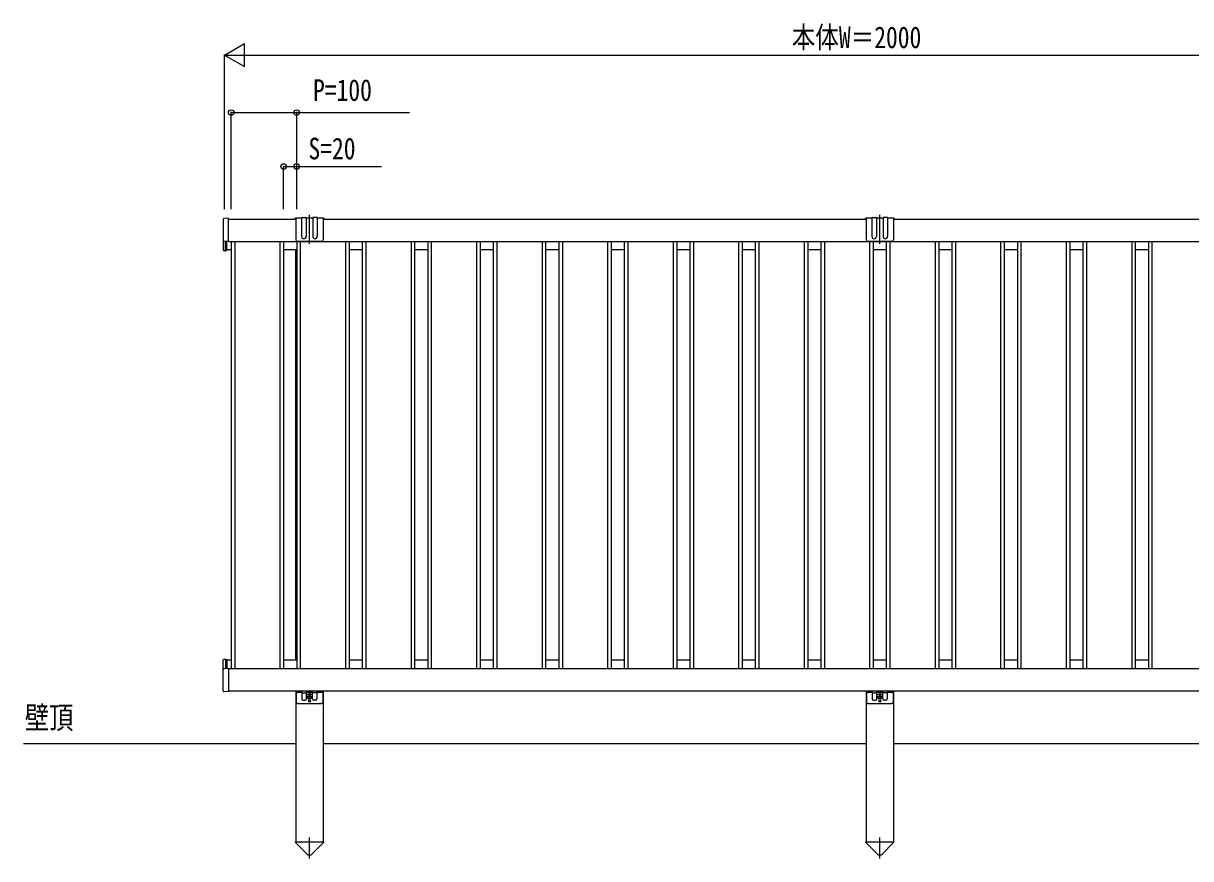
# Model space of a CAD drawing. Units: millimetres, scale not verified. Extents: x -4205 to 4205, y -2970 to 2970.
# Drawn here: x -1773 to 9, y -306 to 968 of the extents above; entities that cross this region are included whole.
import ezdxf
from ezdxf.enums import TextEntityAlignment as Align

# ---------------------------------------------------------------- set-up
doc = ezdxf.new("R2010")
doc.units = ezdxf.units.MM
doc.header["$LTSCALE"] = 16
for name, color, linetype in [('0-2_USER1', 3, 'Continuous'), ('0-3_YKK_A1', 4, 'Continuous'), ('0-4_YKK_D', 6, 'Continuous')]:
    doc.layers.add(name, color=color, linetype=linetype)
doc.styles.add('ＭＳ ゴシック', font='')
doc.styles.get('ＭＳ ゴシック').set_extended_font_data('MS Gothic')

msp = doc.modelspace()

# ---------------------------------------------------------------- linework, layer by layer
at = {"layer": '0-3_YKK_A1'}
for p, q in [((-1467.5, 668.99), (-1467.5, 636.35)), ((-1459.82, 670.4), (-1466.56, 669.99)), ((-1459.5, 669.42), (-1459.5, 670.1)), ((-1459.5, 635.92), (-1459.5, 669.42)), ((-1459.5, 669.22), (-1357, 669.22)), ((-1348, 670.72), (-1357, 670.72)), ((-1357, 670.72), (-1357, 637.71)), ((-1348, 670.72), (-1348, 642.71)), ((-1347, 671.72), (-1342, 671.72)), ((-1331, 670.72), (-1341, 670.72)), ((-1341, 670.72), (-1341, 642.71)), ((-1336, 631.64), (-1336, 675.42)), ((-1331, 670.72), (-1331, 642.71)), ((-1325, 671.72), (-1330, 671.72)), ((-1315, 670.72), (-1324, 670.72)), ((-1324, 670.72), (-1324, 642.71)), ((-1315, 670.72), (-1315, 637.71)), ((-1315, 669.22), (-486.5, 669.22)), ((-477.5, 670.72), (-486.5, 670.72)), ((-486.5, 670.72), (-486.5, 637.71)), ((-477.5, 670.72), (-477.5, 642.71)), ((-476.5, 671.72), (-471.5, 671.72)), ((-460.5, 670.72), (-470.5, 670.72)), ((-470.5, 670.72), (-470.5, 642.71)), ((-465.5, 631.64), (-465.5, 675.42)), ((-460.5, 670.72), (-460.5, 642.71)), ((-454.5, 671.72), (-459.5, 671.72)), ((-444.5, 670.72), (-453.5, 670.72)), ((-453.5, 670.72), (-453.5, 642.71)), ((-444.5, 670.72), (-444.5, 637.71)), ((-444.5, 669.22), (384, 669.22)), ((-1467.5, 636.35), (-1467.5, 623.07)), ((-1459.82, 634.94), (-1466.56, 635.35)), ((-1464, 634.42), (-1462.28, 634.31)), ((-1463, 634.36), (-1463, 635.22)), ((-1463, 634.36), (-1463, 635.13)), ((-1462, 623.02), (-1462, 634.01)), ((-1459.5, 635.24), (-1459.5, 635.92)), ((-1459.5, 635.22), (530, 635.22)), ((-1455.5, 635.22), (-1455.5, -16.78)), ((-1450, 635.22), (-1450, -16.78)), ((-1381, 635.22), (-1381, -16.78)), ((-1375.5, 635.22), (-1375.5, -16.78)), ((-1355.5, 635.22), (-1355.5, -16.78)), ((-1355, 635.71), (-1336.71, 635.71)), ((-1350, 635.22), (-1350, -16.78)), ((-1335.29, 635.71), (-1317, 635.71)), ((-1281, 635.22), (-1281, -16.78)), ((-1275.5, 635.22), (-1275.5, -16.78)), ((-1255.5, 635.22), (-1255.5, -16.78)), ((-1250, 635.22), (-1250, -16.78)), ((-1181, 635.22), (-1181, -16.78)), ((-1175.5, 635.22), (-1175.5, -16.78)), ((-1155.5, 635.22), (-1155.5, -16.78)), ((-1150, 635.22), (-1150, -16.78)), ((-1081, 635.22), (-1081, -16.78)), ((-1075.5, 635.22), (-1075.5, -16.78)), ((-1055.5, 635.22), (-1055.5, -16.78)), ((-1050, 635.22), (-1050, -16.78)), ((-981, 635.22), (-981, -16.78)), ((-975.5, 635.22), (-975.5, -16.78)), ((-955.5, 635.22), (-955.5, -16.78)), ((-950, 635.22), (-950, -16.78)), ((-881, 635.22), (-881, -16.78)), ((-875.5, 635.22), (-875.5, -16.78)), ((-855.5, 635.22), (-855.5, -16.78)), ((-850, 635.22), (-850, -16.78)), ((-781, 635.22), (-781, -16.78)), ((-775.5, 635.22), (-775.5, -16.78)), ((-755.5, 635.22), (-755.5, -16.78)), ((-750, 635.22), (-750, -16.78)), ((-681, 635.22), (-681, -16.78)), ((-675.5, 635.22), (-675.5, -16.78)), ((-655.5, 635.22), (-655.5, -16.78)), ((-650, 635.22), (-650, -16.78)), ((-581, 635.22), (-581, -16.78)), ((-575.5, 635.22), (-575.5, -16.78)), ((-555.5, 635.22), (-555.5, -16.78)), ((-550, 635.22), (-550, -16.78)), ((-484.5, 635.71), (-466.21, 635.71)), ((-481, 635.22), (-481, -16.78)), ((-475.5, 635.22), (-475.5, -16.78)), ((-464.79, 635.71), (-446.5, 635.71)), ((-455.5, 635.22), (-455.5, -16.78)), ((-450, 635.22), (-450, -16.78)), ((-381, 635.22), (-381, -16.78)), ((-375.5, 635.22), (-375.5, -16.78)), ((-355.5, 635.22), (-355.5, -16.78)), ((-350, 635.22), (-350, -16.78)), ((-281, 635.22), (-281, -16.78)), ((-275.5, 635.22), (-275.5, -16.78)), ((-255.5, 635.22), (-255.5, -16.78)), ((-250, 635.22), (-250, -16.78)), ((-181, 635.22), (-181, -16.78)), ((-175.5, 635.22), (-175.5, -16.78)), ((-155.5, 635.22), (-155.5, -16.78)), ((-150, 635.22), (-150, -16.78)), ((-81, 635.22), (-81, -16.78)), ((-75.5, 635.22), (-75.5, -16.78)), ((-55.5, 635.22), (-55.5, -16.78)), ((-50, 635.22), (-50, -16.78)), ((-1467.5, 623.07), (-1467.5, 622.08)), ((-1464, 620.92), (-1463.94, 620.92)), ((-1462.28, 621.4), (-1463, 621.32)), ((-1462.28, 621.4), (-1463, 621.32)), ((-1463, 620.98), (-1463, 621.36)), ((-1462.26, 621.4), (-1462.26, 621.4)), ((-1462, 621.82), (-1462, 623.02)), ((-1455.5, 622.22), (-1462, 622.22)), ((-1355.5, 622.22), (-1375.5, 622.22)), ((-1357, -3.78), (-1357, 622.22)), ((-1255.5, 622.22), (-1275.5, 622.22)), ((-1155.5, 622.22), (-1175.5, 622.22)), ((-1055.5, 622.22), (-1075.5, 622.22)), ((-955.5, 622.22), (-975.5, 622.22)), ((-855.5, 622.22), (-875.5, 622.22)), ((-755.5, 622.22), (-775.5, 622.22)), ((-655.5, 622.22), (-675.5, 622.22)), ((-555.5, 622.22), (-575.5, 622.22)), ((-455.5, 622.22), (-475.5, 622.22)), ((-355.5, 622.22), (-375.5, 622.22)), ((-255.5, 622.22), (-275.5, 622.22)), ((-155.5, 622.22), (-175.5, 622.22)), ((-55.5, 622.22), (-75.5, 622.22)), ((-1467.5, -4.63), (-1467.5, -3.64)), ((-1467.5, -17.91), (-1467.5, -4.63)), ((-1459.82, -16.5), (-1466.56, -16.91)), ((-1464, -2.48), (-1463.94, -2.48)), ((-1464, -15.98), (-1462.28, -15.87)), ((-1463, -2.54), (-1463, -2.92)), ((-1462.28, -2.96), (-1463, -2.88)), ((-1462.28, -2.96), (-1463, -2.88)), ((-1463, -16.69), (-1463, -15.92)), ((-1462.26, -2.96), (-1462.26, -2.96)), ((-1462, -3.38), (-1462, -4.58)), ((-1455.5, -3.78), (-1462, -3.78)), ((-1462, -4.58), (-1462, -15.57)), ((530, -16.78), (-1459.5, -16.78)), ((-1459.5, -16.8), (-1459.5, -17.48)), ((-1459.5, -17.48), (-1459.5, -50.98)), ((-1355.5, -3.78), (-1375.5, -3.78)), ((-1255.5, -3.78), (-1275.5, -3.78)), ((-1155.5, -3.78), (-1175.5, -3.78)), ((-1055.5, -3.78), (-1075.5, -3.78)), ((-955.5, -3.78), (-975.5, -3.78)), ((-855.5, -3.78), (-875.5, -3.78)), ((-755.5, -3.78), (-775.5, -3.78)), ((-655.5, -3.78), (-675.5, -3.78)), ((-555.5, -3.78), (-575.5, -3.78)), ((-455.5, -3.78), (-475.5, -3.78)), ((-355.5, -3.78), (-375.5, -3.78)), ((-255.5, -3.78), (-275.5, -3.78)), ((-155.5, -3.78), (-175.5, -3.78)), ((-55.5, -3.78), (-75.5, -3.78)), ((-1467.5, -50.55), (-1467.5, -17.91)), ((-1459.82, -51.96), (-1466.56, -51.55)), ((530, -50.78), (-1459.5, -50.78)), ((-1459.5, -50.98), (-1459.5, -51.66)), ((-1357, -50.78), (-1357, -280.78)), ((-1356.5, -50.78), (-1356.5, -56.81)), ((-1356.5, -52.27), (-1347.5, -52.27)), ((-1347.5, -50.77), (-1347.5, -62.77)), ((-1346.5, -53.27), (-1341.5, -53.27)), ((-1340.5, -62.77), (-1340.5, -50.77)), ((-1340.5, -52.27), (-1331.5, -52.27)), ((-1331.5, -62.77), (-1331.5, -50.77)), ((-1325.5, -53.27), (-1330.5, -53.27)), ((-1324.5, -50.77), (-1324.5, -62.77)), ((-1324.5, -52.27), (-1315.5, -52.27)), ((-1315.5, -50.78), (-1315.5, -56.81)), ((-1315, -50.78), (-1315, -280.78)), ((-486.5, -50.78), (-486.5, -280.78)), ((-486, -50.78), (-486, -56.81)), ((-486, -52.27), (-477, -52.27)), ((-477, -50.77), (-477, -62.77)), ((-476, -53.27), (-471, -53.27)), ((-470, -62.77), (-470, -50.77)), ((-470, -52.27), (-461, -52.27)), ((-461, -62.77), (-461, -50.77)), ((-455, -53.27), (-460, -53.27)), ((-454, -50.77), (-454, -62.77)), ((-454, -52.27), (-445, -52.27)), ((-445, -50.78), (-445, -56.81)), ((-444.5, -50.78), (-444.5, -280.78)), ((-1356.5, -57.73), (-1356.5, -67.77)), ((-1354.5, -69.77), (-1317.5, -69.77)), ((-1345.5, -64.77), (-1342.5, -64.77)), ((-1340.55, -58.78), (-1331.45, -58.78)), ((-1338.08, -58.43), (-1338.08, -59.13)), ((-1338.08, -58.43), (-1336.85, -58.43)), ((-1338.08, -59.13), (-1336.85, -59.13)), ((-1336.35, -56.7), (-1335.65, -56.7)), ((-1336.35, -56.7), (-1336.35, -57.93)), ((-1336.35, -59.63), (-1336.35, -60.85)), ((-1336.35, -60.85), (-1335.65, -60.85)), ((-1336, -63.33), (-1336, -54.23)), ((-1335.65, -56.7), (-1335.65, -57.93)), ((-1335.65, -59.63), (-1335.65, -60.85)), ((-1335.15, -58.43), (-1333.93, -58.43)), ((-1335.15, -59.13), (-1333.93, -59.13)), ((-1333.93, -58.43), (-1333.93, -59.13)), ((-1326.5, -64.77), (-1329.5, -64.77)), ((-1315.5, -57.73), (-1315.5, -67.77)), ((-486, -57.73), (-486, -67.77)), ((-484, -69.77), (-447, -69.77)), ((-475, -64.77), (-472, -64.77)), ((-470.05, -58.77), (-460.95, -58.77)), ((-467.57, -58.42), (-467.57, -59.12)), ((-467.57, -58.42), (-466.35, -58.42)), ((-467.57, -59.12), (-466.35, -59.12)), ((-465.85, -56.7), (-465.15, -56.7)), ((-465.85, -56.7), (-465.85, -57.92)), ((-465.85, -59.62), (-465.85, -60.85)), ((-465.85, -60.85), (-465.15, -60.85)), ((-465.5, -63.32), (-465.5, -54.22)), ((-465.15, -56.7), (-465.15, -57.92)), ((-465.15, -59.62), (-465.15, -60.85)), ((-464.65, -58.42), (-463.42, -58.42)), ((-464.65, -59.12), (-463.42, -59.12)), ((-463.42, -58.42), (-463.42, -59.12)), ((-456, -64.77), (-459, -64.77)), ((-445, -57.73), (-445, -67.77)), ((-1357, -131.27), (-1772.72, -131.27)), ((-1357, -131.27), (-1772.72, -131.27)), ((-486.5, -131.27), (-1315, -131.27)), ((384, -131.27), (-444.5, -131.27)), ((-1357.2, -281.78), (-1357.2, -280.78)), ((-1357.2, -280.78), (-1314.8, -280.78)), ((-1357.2, -281.78), (-1339.52, -299.33)), ((-1336, -306.29), (-1336, -273.81)), ((-1314.8, -281.78), (-1332.48, -299.33)), ((-1314.8, -280.78), (-1314.8, -281.78)), ((-486.7, -281.78), (-486.7, -280.78)), ((-486.7, -280.78), (-444.3, -280.78)), ((-486.7, -281.78), (-469.02, -299.33)), ((-465.5, -306.29), (-465.5, -273.81)), ((-444.3, -281.78), (-461.98, -299.33)), ((-444.3, -280.78), (-444.3, -281.78))]:
    msp.add_line(p, q, dxfattribs=at)
for points in [[(-1464, 622.91), (-1464, 634.42), (-1464, 635.19)], [(-1464.06, 620.92), (-1464, 620.92), (-1464, 622.91)], [(-1462.25, 621.4), (-1462.27, 621.4), (-1462.28, 621.4)], [(-1462, 621.82), (-1462.01, 621.72), (-1462.03, 621.61), (-1462.09, 621.5), (-1462.16, 621.44), (-1462.24, 621.41), (-1462.26, 621.41)], [(-1464.06, -2.48), (-1464, -2.48), (-1464, -4.47)], [(-1464, -4.47), (-1464, -15.98), (-1464, -16.75)], [(-1462.25, -2.96), (-1462.27, -2.96), (-1462.28, -2.96)], [(-1462, -3.38), (-1462.01, -3.28), (-1462.03, -3.17), (-1462.09, -3.06), (-1462.16, -3), (-1462.24, -2.96), (-1462.26, -2.96)]]:
    msp.add_lwpolyline(points, dxfattribs=at)
for centre, radius in [((-1336, -58.78), 4.25), ((-1336, -65.77), 1.65), ((-465.5, -58.77), 4.25), ((-465.5, -65.77), 1.65)]:
    msp.add_circle(centre, radius, dxfattribs=at)
for centre, radius, start, end in [((-1466.5, 668.99), 1, 93.5, 180), ((-1459.8, 670.1), 0.3, 0, 93.5), ((-1357, 668.72), 2, 90, 165.52249), ((-1347, 670.72), 1, 90, 180), ((-1342, 670.72), 1, 0, 90), ((-1330, 670.72), 1, 90, 180), ((-1325, 670.72), 1, 0, 90), ((-1315, 668.72), 2, 14.47751, 90), ((-486.5, 668.72), 2, 90, 165.52249), ((-476.5, 670.72), 1, 90, 180), ((-471.5, 670.72), 1, 0, 90), ((-459.5, 670.72), 1, 90, 180), ((-454.5, 670.72), 1, 0, 90), ((-444.5, 668.72), 2, 14.47751, 90), ((-1344.5, 642.71), 3.5, 180, 0), ((-1327.5, 642.71), 3.5, 180, 0), ((-474, 642.71), 3.5, 180, 0), ((-457, 642.71), 3.5, 180, 0), ((-1466.5, 636.35), 1, 180, 266.5), ((-1462.3, 634.01), 0.3, 0, 86.5), ((-1459.8, 635.24), 0.3, 266.5, 0), ((-1355, 637.71), 2, 180, 270), ((-1336, 635.01), 1, 44.427, 135.573), ((-1317, 637.71), 2, 270, 0), ((-484.5, 637.71), 2, 180, 270), ((-465.5, 635.01), 1, 44.427, 135.573), ((-446.5, 637.71), 2, 270, 0), ((-1466.5, 622.08), 1, 179.84406, 239.71878), ((-1466.5, 622.08), 1, 239.71878, 266.06286), ((-1462.38, 621.81), 0.377, 285.80593, 2.24894), ((-1466.5, -3.64), 1, 120.28122, 180.15594), ((-1466.5, -17.91), 1, 93.5, 180), ((-1466.5, -3.64), 1, 93.93714, 120.28122), ((-1462.38, -3.36), 0.377, 357.75106, 74.19407), ((-1462.3, -15.57), 0.3, 273.5, 0), ((-1459.8, -16.8), 0.3, 0, 93.5), ((-1466.5, -50.55), 1, 180, 266.5), ((-1459.8, -51.66), 0.3, 266.5, 0), ((-1346.5, -52.27), 1, 180, 270), ((-1341.5, -52.27), 1, 270, 0), ((-1330.5, -52.27), 1, 180, 270), ((-1325.5, -52.27), 1, 270, 0), ((-476, -52.27), 1, 180, 270), ((-471, -52.27), 1, 270, 0), ((-460, -52.27), 1, 180, 270), ((-455, -52.27), 1, 270, 0), ((-1356.7, -57.27), 0.5, 293.57818, 66.42182), ((-1354.5, -67.77), 2, 180, 270), ((-1345.5, -62.77), 2, 180, 270), ((-1342.5, -62.77), 2, 270, 0), ((-1336.85, -57.93), 0.5, 270, 0), ((-1336.85, -59.63), 0.5, 0, 90), ((-1335.15, -57.93), 0.5, 180, 270), ((-1335.15, -59.63), 0.5, 90, 180), ((-1329.5, -62.77), 2, 180, 270), ((-1326.5, -62.77), 2, 270, 0), ((-1317.5, -67.77), 2, 270, 0), ((-1315.3, -57.27), 0.5, 113.57818, 246.42182), ((-486.2, -57.27), 0.5, 293.57818, 66.42182), ((-484, -67.77), 2, 180, 270), ((-475, -62.77), 2, 180, 270), ((-472, -62.77), 2, 270, 0), ((-466.35, -57.92), 0.5, 270, 0), ((-466.35, -59.62), 0.5, 0, 90), ((-464.65, -57.92), 0.5, 180, 270), ((-464.65, -59.62), 0.5, 90, 180), ((-459, -62.77), 2, 180, 270), ((-456, -62.77), 2, 270, 0), ((-447, -67.77), 2, 270, 0), ((-444.8, -57.27), 0.5, 113.57818, 246.42182), ((-1336, -295.78), 5, 225.20979, 314.79021), ((-465.5, -295.78), 5, 225.20979, 314.79021)]:
    msp.add_arc(centre, radius, start, end, dxfattribs=at)
for centre, major_axis, start_param, end_param in [((-1463.94, 622.92), (-32.76, 2), 1.4942613, 1.5707963), ((-1464.06, 622.92), (-32.76, -2), 1.5707963, 1.5994645), ((-1463.94, -4.48), (-32.76, -2), 4.712389, 4.788924), ((-1464.06, -4.48), (-32.76, 2), 4.6837208, 4.712389)]:
    msp.add_ellipse(centre, major_axis=major_axis, ratio=0.060935, start_param=start_param, end_param=end_param, dxfattribs=at)
at = {"layer": '0-4_YKK_D'}
for p, q in [((-1465.5, 919.22), (-1435.19, 936.72)), ((-1435.19, 901.72), (-1435.19, 936.72)), ((-1465.5, 684.22), (-1465.5, 920.22)), ((-1465.5, 919.22), (-1435.19, 901.72)), ((-1465.5, 919.22), (-1404.88, 919.22)), ((-1430.5, 919.22), (499.5, 919.22)), ((-1455.5, 684.22), (-1455.5, 832.52)), ((-1355.5, 684.22), (-1355.5, 832.52)), ((-1375.5, 684.22), (-1375.5, 750.37)), ((-1355.5, 684.22), (-1355.5, 750.37))]:
    msp.add_line(p, q, dxfattribs=at)
for points in [[(-1455.5, 831.52), (-1355.5, 831.52), (-1183.3, 831.52)], [(-1375.5, 749.37), (-1355.5, 749.37), (-1226.1, 749.37)]]:
    msp.add_lwpolyline(points, dxfattribs=at)
for centre in [(-1455.5, 831.52), (-1355.5, 831.52), (-1375.5, 749.37), (-1355.5, 749.37)]:
    msp.add_circle(centre, 4.25, dxfattribs=at)

# ---------------------------------------------------------------- texts
at = {"layer": '0-2_USER1', "style": 'ＭＳ ゴシック', "width": 0.8}
msp.add_text('壁頂', height=33.99, dxfattribs=at).set_placement((-1770.45, -118.43), align=Align.BOTTOM_LEFT)
at = {"layer": '0-4_YKK_D', "style": 'ＭＳ ゴシック', "width": 0.8}
for s, p in [('本体W＝2000', (-599.9, 920.02)), ('P=100', (-1330.5, 839.52)), ('S=20', (-1337.5, 750.37))]:
    msp.add_text(s, height=32.99, dxfattribs=at).set_placement(p, align=Align.BOTTOM_LEFT)

doc.saveas('drawing.dxf')
